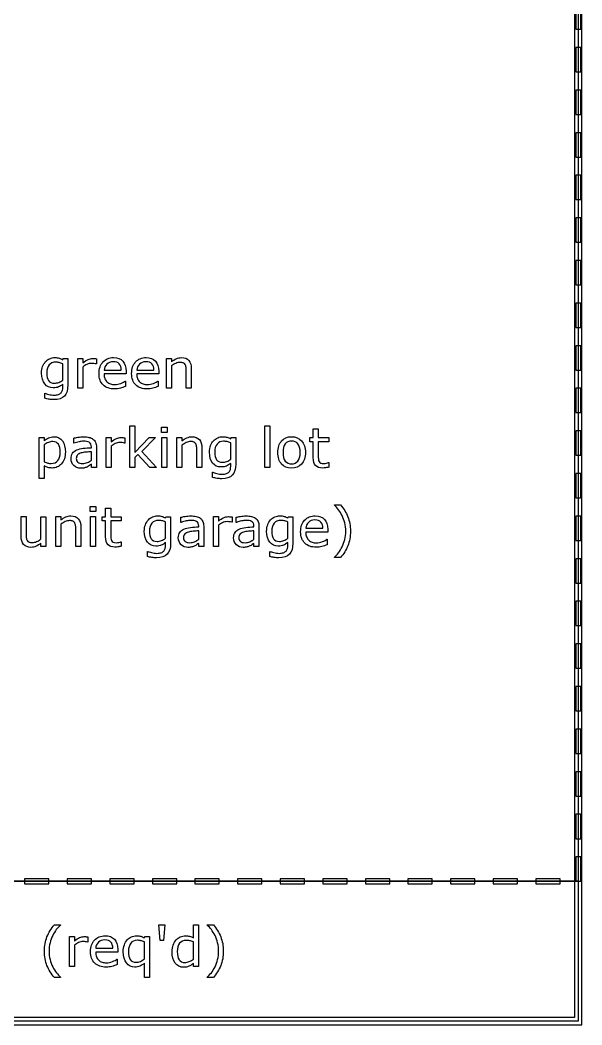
# Model space of a CAD drawing. Extents: x -13 to 750, y 12 to 2314.
# Drawn here: x 176.2 to 268.6, y 128.3 to 293.4 of the extents above; entities that cross this region are included whole.
import ezdxf

# ---------------------------------------------------------------- set-up
doc = ezdxf.new("R2010")
doc.units = 0
doc.layers.get('0').update_dxf_attribs({"linetype": 'CONTINUOUS'})

msp = doc.modelspace()

# ---------------------------------------------------------------- linework, layer by layer
at = {"color": 7}
for points in [[(43.400391, 580.4896), (43.400391, 128.2904), (268.59961, 128.2904), (268.59961, 580.4896)], [(44.599609, 579.2904), (267.40039, 579.2904), (267.40039, 129.4896), (44.599609, 129.4896)], [(44, 295.89), (268, 295.89), (268, 151.89), (44, 151.89)], [(267.59961, 295.89), (267.59961, 291.89), (268.40039, 291.89), (268.40039, 295.89)], [(267.59961, 288.89), (267.59961, 284.89), (268.40039, 284.89), (268.40039, 288.89)], [(267.59961, 281.89), (267.59961, 277.89), (268.40039, 277.89), (268.40039, 281.89)], [(267.59961, 274.89), (267.59961, 270.89), (268.40039, 270.89), (268.40039, 274.89)], [(267.59961, 267.89), (267.59961, 263.89), (268.40039, 263.89), (268.40039, 267.89)], [(267.59961, 260.89), (267.59961, 256.89), (268.40039, 256.89), (268.40039, 260.89)], [(267.59961, 253.89), (267.59961, 249.89), (268.40039, 249.89), (268.40039, 253.89)], [(267.59961, 246.89), (267.59961, 242.89), (268.40039, 242.89), (268.40039, 246.89)], [(267.59961, 239.89), (267.59961, 235.89), (268.40039, 235.89), (268.40039, 239.89)], [(267.59961, 232.89), (267.59961, 228.89), (268.40039, 228.89), (268.40039, 232.89)], [(198.68628, 219.8902), (197.59644, 219.8902), (195.62769, 222.0391), (195.09155, 221.5294), (195.09155, 219.89), (194.26538, 219.89), (194.26538, 226.7279), (195.09155, 226.7279), (195.09155, 222.3421), (197.47778, 224.7987), (198.51929, 224.7987), (196.23853, 222.5311)], [(200.44409, 225.6207), (199.51245, 225.6207), (199.51245, 226.4776), (200.44409, 226.4776)], [(217.32791, 219.8902), (216.50174, 219.8902), (216.50174, 226.7281), (217.32791, 226.7281)], [(200.39139, 219.8902), (199.56522, 219.8902), (199.56522, 224.7989), (200.39139, 224.7989)], [(267.59961, 225.89), (267.59961, 221.89), (268.40039, 221.89), (268.40039, 225.89)], [(182.84399, 222.382), (182.84399, 222.382)], [(222.29373, 222.3423), (222.29373, 222.3423)], [(223.14627, 222.3423), (223.14627, 222.3423)], [(267.59961, 218.89), (267.59961, 214.89), (268.40039, 214.89), (268.40039, 218.89)], [(188.7152, 212.6205), (187.78356, 212.6205), (187.78356, 213.4774), (188.7152, 213.4774)], [(188.6625, 206.89), (187.83633, 206.89), (187.83633, 211.7987), (188.6625, 211.7987)], [(267.59961, 211.89), (267.59961, 207.89), (268.40039, 207.89), (268.40039, 211.89)], [(230.55557, 209.4039), (230.55557, 209.4039)], [(267.59961, 204.89), (267.59961, 200.89), (268.40039, 200.89), (268.40039, 204.89)], [(267.59961, 197.89), (267.59961, 193.89), (268.40039, 193.89), (268.40039, 197.89)], [(267.59961, 190.89), (267.59961, 186.89), (268.40039, 186.89), (268.40039, 190.89)], [(267.59961, 183.89), (267.59961, 179.89), (268.40039, 179.89), (268.40039, 183.89)], [(267.59961, 176.89), (267.59961, 172.89), (268.40039, 172.89), (268.40039, 176.89)], [(267.59961, 169.89), (267.59961, 165.89), (268.40039, 165.89), (268.40039, 169.89)], [(267.59961, 162.89), (267.59961, 158.89), (268.40039, 158.89), (268.40039, 162.89)], [(267.59961, 155.89), (267.59961, 151.89), (268.40039, 151.89), (268.40039, 155.89)], [(177, 152.2904), (177, 151.4896), (181, 151.4896), (181, 152.2904)], [(184, 152.2904), (184, 151.4896), (188, 151.4896), (188, 152.2904)], [(191, 152.2904), (191, 151.4896), (195, 151.4896), (195, 152.2904)], [(198, 152.2904), (198, 151.4896), (202, 151.4896), (202, 152.2904)], [(205, 152.2904), (205, 151.4896), (209, 151.4896), (209, 152.2904)], [(212, 152.2904), (212, 151.4896), (216, 151.4896), (216, 152.2904)], [(219, 152.2904), (219, 151.4896), (223, 151.4896), (223, 152.2904)], [(226, 152.2904), (226, 151.4896), (230, 151.4896), (230, 152.2904)], [(233, 152.2904), (233, 151.4896), (237, 151.4896), (237, 152.2904)], [(240, 152.2904), (240, 151.4896), (244, 151.4896), (244, 152.2904)], [(247, 152.2904), (247, 151.4896), (251, 151.4896), (251, 152.2904)], [(254, 152.2904), (254, 151.4896), (258, 151.4896), (258, 152.2904)], [(261, 152.2904), (261, 151.4896), (265, 151.4896), (265, 152.2904)], [(44, 151.89), (268, 151.89), (268, 128.89), (44, 128.89)], [(200.0376, 144.7279), (199.84863, 142.1835), (199.25098, 142.1835), (199.06201, 144.7279)], [(209.65723, 140.4038), (209.65723, 140.4038)]]:
    msp.add_lwpolyline(points, close=True, dxfattribs=at)
for points in [[(183.27682, 237.5877), (183.32952, 237.7986), (184.10296, 237.7986), (184.10306, 233.4482)], [(186.55525, 236.3755), (186.55525, 232.89), (185.729, 232.89), (185.729, 237.7987), (186.55518, 237.7987), (186.55518, 237.0736)], [(188.79199, 237.7467), (188.79202, 236.8979)], [(201.11873, 236.5548), (201.11873, 232.89), (200.29256, 232.89), (200.29256, 237.7987), (201.11873, 237.7987), (201.11873, 237.2538)], [(183.27689, 234.2392), (183.27689, 236.9155)], [(188.79202, 236.8979), (188.74812, 236.8979)], [(190.06204, 235.8916), (192.87454, 235.8916)], [(193.67874, 235.2588), (190.06204, 235.2588)], [(193.6787, 235.707), (193.67874, 235.2588)], [(195.42337, 235.8916), (198.23587, 235.8916)], [(199.04007, 235.2588), (195.42337, 235.2588)], [(199.04012, 235.707), (199.04007, 235.2588)], [(204.397, 232.8901), (203.57083, 232.8901), (203.57083, 235.685)], [(204.39705, 236.076), (204.397, 232.8901)], [(183.27682, 233.1097), (183.27682, 233.558)], [(183.27689, 234.2393), (183.27689, 234.2392)], [(193.53812, 234.0898), (193.58202, 234.0898), (193.58202, 233.1889)], [(198.89944, 234.0898), (198.94344, 234.0898), (198.94344, 233.1889)], [(180.29739, 231.2421), (180.29739, 232.0858), (180.34129, 232.0858)], [(224.44266, 221.4938), (224.44266, 224.1042), (223.88455, 224.1042), (223.88455, 224.7985), (224.44266, 224.7985), (224.44266, 226.2091), (225.26883, 226.2091), (225.26883, 224.7985), (226.97391, 224.7985), (226.97391, 224.1042), (225.26883, 224.1042), (225.26883, 221.8673)], [(180.20288, 220.1368), (180.20288, 218.0802), (179.37671, 218.0802), (179.37671, 224.7994), (180.20288, 224.7994), (180.20288, 224.2852)], [(185.10718, 223.8541), (185.06328, 223.8541), (185.06328, 224.6934)], [(191.21562, 223.3756), (191.21562, 219.89), (190.38944, 219.89), (190.38944, 224.7987), (191.21562, 224.7987), (191.21562, 224.0736)], [(193.45243, 224.7467), (193.45239, 223.898)], [(202.85237, 223.5549), (202.85237, 219.89), (202.0262, 219.89), (202.0262, 224.7987), (202.85237, 224.7987), (202.85237, 224.2538)], [(210.87668, 224.5878), (210.92938, 224.7987), (211.70282, 224.7987), (211.70291, 220.4483)], [(180.20288, 223.5904), (180.20288, 220.8087)], [(187.97681, 223.1337), (187.97681, 223.2611)], [(188.79863, 223.221), (188.79858, 219.8902)], [(193.45239, 223.898), (193.40849, 223.898)], [(206.1307, 223.076), (206.13065, 219.8902)], [(210.87674, 221.2393), (210.87674, 223.9156)], [(183.69653, 222.4044), (183.69653, 222.4039)], [(187.97681, 221.0987), (187.97681, 222.4654)], [(206.13065, 219.8902), (205.30447, 219.8902), (205.30447, 222.6851)], [(210.87674, 221.2394), (210.87674, 221.2393)], [(187.97681, 221.0986), (187.97681, 221.0987)], [(188.79858, 219.8902), (187.97681, 219.8902), (187.97681, 220.4131)], [(210.87668, 220.1098), (210.87668, 220.5581)], [(226.92998, 220.6764), (226.97388, 220.6764), (226.97391, 219.9341)], [(207.89725, 218.2422), (207.89725, 219.0859), (207.94115, 219.0859)], [(190.31485, 208.4937), (190.31485, 211.1041), (189.75674, 211.1041), (189.75674, 211.7984), (190.31485, 211.7984), (190.31485, 213.209), (191.14102, 213.209), (191.14102, 211.7984), (192.8461, 211.7984), (192.8461, 211.1041), (191.14102, 211.1041), (191.14102, 208.8672)], [(227.91006, 213.6841), (227.91006, 213.7281), (228.91641, 213.7281)], [(176.40172, 208.6127), (176.40172, 211.7987), (177.22789, 211.7987), (177.22789, 209.0038)], [(179.68008, 208.1336), (179.68008, 211.7986), (180.50625, 211.7986), (180.50621, 206.89)], [(182.95831, 210.5547), (182.95831, 206.89), (182.13214, 206.89), (182.13214, 211.7987), (182.95831, 211.7987), (182.95831, 211.2538)], [(200.16293, 211.5877), (200.21563, 211.7986), (200.98906, 211.7986), (200.98916, 207.4482)], [(202.73819, 210.854), (202.69419, 210.854), (202.69419, 211.6933)], [(208.84663, 210.3755), (208.84663, 206.89), (208.02045, 206.89), (208.02045, 211.7987), (208.84663, 211.7987), (208.84663, 211.0736)], [(211.08344, 211.7467), (211.0834, 210.8979)], [(211.82608, 210.854), (211.78218, 210.854), (211.78218, 211.6933)], [(220.26352, 211.5877), (220.31622, 211.7986), (221.08966, 211.7986), (221.08975, 207.4482)], [(186.23668, 206.89), (185.41051, 206.89), (185.41051, 209.6849)], [(186.23663, 210.076), (186.23668, 206.89)], [(200.16299, 208.2392), (200.16299, 210.9155)], [(205.60782, 210.1336), (205.60782, 210.261)], [(206.42954, 210.2209), (206.42959, 206.8901)], [(211.0834, 210.8979), (211.0395, 210.8979)], [(214.69571, 210.1336), (214.69571, 210.261)], [(215.51753, 210.2209), (215.51748, 206.8901)], [(220.26358, 208.2392), (220.26358, 210.9155)], [(223.20791, 209.8916), (226.02041, 209.8916)], [(226.82457, 209.707), (226.82461, 209.2588)], [(200.16299, 208.2393), (200.16299, 208.2392)], [(205.60782, 208.0986), (205.60782, 209.4653)], [(205.60782, 208.0985), (205.60782, 208.0986)], [(214.69571, 208.0986), (214.69571, 209.4653)], [(214.69571, 208.0985), (214.69571, 208.0986)], [(220.26358, 208.2393), (220.26358, 208.2392)], [(226.82461, 209.2588), (223.20791, 209.2588)], [(226.68399, 208.0898), (226.72789, 208.0898), (226.72789, 207.1889)], [(180.50621, 206.89), (179.68004, 206.89), (179.68004, 207.4349)], [(192.80217, 207.6763), (192.84607, 207.6763), (192.8461, 206.934)], [(200.16293, 207.1097), (200.16293, 207.558)], [(206.42959, 206.8901), (205.60782, 206.8901), (205.60782, 207.413)], [(215.51748, 206.8901), (214.69571, 206.8901), (214.69571, 207.413)], [(220.26352, 207.1097), (220.26352, 207.558)], [(197.1835, 205.2421), (197.1835, 206.0858), (197.2274, 206.0858)], [(217.28409, 205.2421), (217.28409, 206.0858), (217.32799, 206.0858)], [(228.91641, 205.0796), (227.91006, 205.0796), (227.91006, 205.1236)], [(181.87939, 144.7279), (182.88574, 144.7279), (182.88574, 144.6839)], [(204.72656, 142.6014), (204.72656, 144.7284), (205.55273, 144.7284), (205.55273, 137.89)], [(207.01172, 144.684), (207.01172, 144.728), (208.01807, 144.728)], [(185.17094, 141.3754), (185.17094, 137.89), (184.34477, 137.89), (184.34477, 142.7987), (185.17094, 142.7987), (185.17094, 142.0736)], [(187.40775, 142.7467), (187.40771, 141.8978)], [(196.70215, 142.5877), (196.75485, 142.7986), (197.52829, 142.7986), (197.52832, 136.0795)], [(187.40771, 141.8978), (187.36381, 141.8978)], [(188.67773, 140.8915), (191.49023, 140.8915)], [(192.29439, 140.7069), (192.29443, 140.2587)], [(196.70215, 139.138), (196.70215, 141.9154)], [(204.72656, 139.0985), (204.72656, 141.9154)], [(192.29443, 140.2587), (188.67773, 140.2587)], [(192.15381, 139.0897), (192.19771, 139.0897), (192.19771, 138.1888)], [(196.70215, 139.1385), (196.70215, 139.138)], [(204.72656, 139.0983), (204.72656, 139.0985)], [(197.52832, 136.0795), (196.70215, 136.0795), (196.70215, 138.4437)], [(205.55273, 137.89), (204.72656, 137.89), (204.72656, 138.4042)], [(182.88574, 136.0795), (181.87939, 136.0795)], [(182.88574, 136.1234), (182.88574, 136.0795)], [(208.01807, 136.0795), (207.01172, 136.0795), (207.01172, 136.1235)]]:
    msp.add_lwpolyline(points, dxfattribs=at)
for points in [[(180.44674, 237.2757), (180.637167, 237.483767), (180.86861, 237.6449), (181.14107, 237.7591)], [(181.14107, 237.7591), (181.41353, 237.8763), (181.684527, 237.9349), (181.95406, 237.9349)], [(181.95406, 237.9349), (182.23824, 237.9349), (182.475547, 237.905567), (182.66598, 237.8469)], [(182.66598, 237.8469), (182.859333, 237.791567), (183.062947, 237.705167), (183.27682, 237.5877)], [(187.4209, 237.6317), (187.672853, 237.743033), (187.9292, 237.7987), (188.18994, 237.7987)], [(188.18994, 237.7987), (188.333493, 237.7987), (188.437497, 237.794367), (188.50195, 237.7857)], [(188.50195, 237.7857), (188.566417, 237.779033), (188.663097, 237.766033), (188.79199, 237.7467)], [(189.87743, 237.2275), (190.316883, 237.699167), (190.894033, 237.935), (191.60888, 237.935)], [(191.60888, 237.935), (192.270987, 237.935), (192.78075, 237.741633), (193.13817, 237.3549)], [(195.23885, 237.2275), (195.678303, 237.699167), (196.25545, 237.935), (196.97029, 237.935)], [(196.97029, 237.935), (197.632403, 237.935), (198.14217, 237.741633), (198.49959, 237.3549)], [(201.11873, 237.2538), (201.376543, 237.467667), (201.643147, 237.634633), (201.91854, 237.7547)], [(201.91854, 237.7547), (202.193927, 237.874833), (202.47664, 237.9349), (202.76668, 237.9349)], [(202.76668, 237.9349), (203.296953, 237.9349), (203.70125, 237.775233), (203.97957, 237.4559)], [(179.78316, 235.3905), (179.78316, 235.812367), (179.841753, 236.175633), (179.95894, 236.4803)], [(179.95894, 236.4803), (180.07906, 236.787967), (180.24166, 237.0531), (180.44674, 237.2757)], [(181.02689, 236.7354), (180.766143, 236.430733), (180.63577, 235.988367), (180.63577, 235.4083)], [(182.09915, 237.1924), (181.64505, 237.1924), (181.28763, 237.040067), (181.02689, 236.7354)], [(182.66165, 237.1264), (182.47415, 237.1704), (182.28665, 237.1924), (182.09915, 237.1924)], [(183.27689, 236.9155), (183.057163, 237.0151), (182.852083, 237.0854), (182.66165, 237.1264)], [(186.55518, 237.0736), (186.8833, 237.337267), (187.171873, 237.5233), (187.4209, 237.6317)], [(187.24079, 236.8105), (187.00349, 236.699167), (186.774977, 236.554167), (186.55525, 236.3755)], [(187.97907, 236.9819), (187.72419, 236.9819), (187.478097, 236.924767), (187.24079, 236.8105)], [(188.38777, 236.9599), (188.27351, 236.974567), (188.137277, 236.9819), (187.97907, 236.9819)], [(188.74812, 236.8979), (188.625073, 236.927233), (188.504957, 236.9479), (188.38777, 236.9599)], [(189.22265, 235.3159), (189.22265, 236.118633), (189.44091, 236.755833), (189.87743, 237.2275)], [(190.50589, 236.8628), (190.24515, 236.602), (190.0972, 236.278267), (190.06204, 235.8916)], [(191.56497, 237.2539), (191.12259, 237.2539), (190.769563, 237.123533), (190.50589, 236.8628)], [(192.54495, 236.8979), (192.331083, 237.135233), (192.004423, 237.2539), (191.56497, 237.2539)], [(192.87454, 235.8916), (192.871873, 236.3252), (192.76201, 236.660633), (192.54495, 236.8979)], [(193.13817, 237.3549), (193.498523, 236.968233), (193.6787, 236.418933), (193.6787, 235.707)], [(194.58406, 235.3159), (194.58406, 236.118633), (194.802323, 236.755833), (195.23885, 237.2275)], [(195.86722, 236.8628), (195.606473, 236.602), (195.458523, 236.278267), (195.42337, 235.8916)], [(196.9263, 237.2539), (196.48392, 237.2539), (196.130893, 237.123533), (195.86722, 236.8628)], [(197.90628, 236.8979), (197.692413, 237.135233), (197.365753, 237.2539), (196.9263, 237.2539)], [(198.23587, 235.8916), (198.233203, 236.3252), (198.12334, 236.660633), (197.90628, 236.8979)], [(198.49959, 237.3549), (198.859943, 236.968233), (199.04012, 236.418933), (199.04012, 235.707)], [(201.82625, 236.9811), (201.580157, 236.869767), (201.344317, 236.727667), (201.11873, 236.5548)], [(202.53377, 237.1481), (202.308183, 237.1481), (202.072343, 237.092433), (201.82625, 236.9811)], [(203.0699, 237.0561), (202.932207, 237.117433), (202.753497, 237.1481), (202.53377, 237.1481)], [(203.38631, 236.7837), (203.31307, 236.9067), (203.2076, 236.9975), (203.0699, 237.0561)], [(203.53133, 236.3178), (203.504997, 236.517067), (203.456657, 236.672367), (203.38631, 236.7837)], [(203.57083, 235.685), (203.57083, 235.9106), (203.557663, 236.121533), (203.53133, 236.3178)], [(203.97957, 237.4559), (204.25789, 237.136567), (204.39705, 236.6766), (204.39705, 236.076)], [(180.29732, 233.5975), (179.954547, 234.0223), (179.78316, 234.619967), (179.78316, 235.3905)], [(180.63577, 235.4083), (180.63577, 234.8575), (180.73245, 234.44), (180.92581, 234.1558)], [(189.90819, 233.435), (189.451163, 233.8774), (189.22265, 234.504367), (189.22265, 235.3159)], [(190.06204, 235.2588), (190.06204, 234.957), (190.10745, 234.6933), (190.19827, 234.4677)], [(190.19827, 234.4677), (190.28909, 234.2451), (190.413603, 234.062), (190.57181, 233.9184)], [(195.26961, 233.435), (194.812577, 233.8774), (194.58406, 234.504367), (194.58406, 235.3159)], [(195.42337, 235.2588), (195.42337, 234.957), (195.46878, 234.6933), (195.5596, 234.4677)], [(195.5596, 234.4677), (195.65042, 234.2451), (195.774933, 234.062), (195.93314, 233.9184)], [(181.69478, 232.9647), (181.108847, 232.9647), (180.643027, 233.175633), (180.29732, 233.5975)], [(180.92581, 234.1558), (181.11917, 233.871667), (181.43997, 233.7296), (181.88821, 233.7296)], [(182.56051, 233.1097), (182.334923, 233.013033), (182.046347, 232.9647), (181.69478, 232.9647)], [(181.88821, 233.7296), (182.12845, 233.7296), (182.368687, 233.775), (182.60892, 233.8658)], [(183.27682, 233.558), (183.027793, 233.358733), (182.789023, 233.2093), (182.56051, 233.1097)], [(182.60892, 233.8658), (182.85208, 233.959533), (183.074737, 234.084033), (183.27689, 234.2393)], [(183.21092, 232.5692), (183.254853, 232.730333), (183.27682, 232.9105), (183.27682, 233.1097)], [(184.10306, 233.4482), (184.10306, 232.6162), (183.914093, 232.005367), (183.53616, 231.6157)], [(191.81542, 232.7758), (191.000967, 232.7758), (190.365223, 232.995533), (189.90819, 233.435)], [(190.57181, 233.9184), (190.72415, 233.7778), (190.904323, 233.672333), (191.11233, 233.602)], [(191.11233, 233.602), (191.32327, 233.531667), (191.554717, 233.4965), (191.80667, 233.4965)], [(191.80667, 233.4965), (192.140657, 233.4965), (192.476107, 233.562433), (192.81302, 233.6943)], [(192.72948, 232.8945), (192.43944, 232.815367), (192.134753, 232.7758), (191.81542, 232.7758)], [(193.58202, 233.1889), (193.3037, 233.0717), (193.01952, 232.973567), (192.72948, 232.8945)], [(192.81302, 233.6943), (193.15286, 233.829033), (193.39456, 233.960867), (193.53812, 234.0898)], [(197.17684, 232.7758), (196.362387, 232.7758), (195.726643, 232.995533), (195.26961, 233.435)], [(195.93314, 233.9184), (196.08548, 233.7778), (196.265653, 233.672333), (196.47366, 233.602)], [(196.47366, 233.602), (196.6846, 233.531667), (196.916047, 233.4965), (197.168, 233.4965)], [(197.168, 233.4965), (197.501987, 233.4965), (197.837437, 233.562433), (198.17435, 233.6943)], [(198.0909, 232.8945), (197.80086, 232.815367), (197.496173, 232.7758), (197.17684, 232.7758)], [(198.94344, 233.1889), (198.66512, 233.0717), (198.38094, 232.973567), (198.0909, 232.8945)], [(198.17435, 233.6943), (198.51419, 233.829033), (198.755887, 233.960867), (198.89944, 234.0898)], [(181.02689, 231.0882), (180.78079, 231.123533), (180.537623, 231.174833), (180.29739, 231.2421)], [(180.34129, 232.0858), (180.476057, 232.033133), (180.689923, 231.968667), (180.98289, 231.8924)], [(180.98289, 231.8924), (181.275857, 231.813333), (181.568827, 231.7738), (181.8618, 231.7738)], [(183.53616, 231.6157), (183.158233, 231.226033), (182.57669, 231.0312), (181.79153, 231.0312)], [(181.8618, 231.7738), (182.143047, 231.7738), (182.375957, 231.8075), (182.56053, 231.8749)], [(182.56053, 231.8749), (182.745097, 231.942233), (182.88865, 232.035967), (182.99119, 232.1561)], [(182.99119, 232.1561), (183.09373, 232.270367), (183.166973, 232.408067), (183.21092, 232.5692)], [(181.79153, 231.0312), (181.53079, 231.0312), (181.27591, 231.0502), (181.02689, 231.0882)], [(180.20288, 224.2852), (180.422607, 224.4698), (180.6687, 224.623633), (180.94116, 224.7467)], [(180.94116, 224.7467), (181.216553, 224.872633), (181.509523, 224.9356), (181.82007, 224.9356)], [(181.82007, 224.9356), (182.411863, 224.9356), (182.871823, 224.7115), (183.19995, 224.2633)], [(185.06328, 224.6934), (185.224413, 224.7374), (185.457323, 224.785733), (185.76201, 224.8384)], [(185.76201, 224.8384), (186.066697, 224.891067), (186.36699, 224.9174), (186.66289, 224.9174)], [(186.66289, 224.9174), (187.008597, 224.9174), (187.30889, 224.888067), (187.56377, 224.8294)], [(187.56377, 224.8294), (187.821583, 224.774067), (188.04424, 224.677367), (188.23174, 224.5393)], [(188.23174, 224.5393), (188.416307, 224.404567), (188.55693, 224.230267), (188.65361, 224.0164)], [(191.21562, 224.0736), (191.54374, 224.337267), (191.832313, 224.5233), (192.08134, 224.6317)], [(192.08134, 224.6317), (192.333293, 224.743033), (192.58964, 224.7987), (192.85038, 224.7987)], [(192.85038, 224.7987), (192.993933, 224.7987), (193.097937, 224.794367), (193.16239, 224.7857)], [(193.16239, 224.7857), (193.226857, 224.779033), (193.323537, 224.766033), (193.45243, 224.7467)], [(202.85237, 224.2538), (203.110183, 224.467667), (203.376787, 224.634633), (203.65218, 224.7547)], [(203.65218, 224.7547), (203.927573, 224.874833), (204.210287, 224.9349), (204.50032, 224.9349)], [(204.50032, 224.9349), (205.030593, 224.9349), (205.43489, 224.775233), (205.71321, 224.4559)], [(208.0466, 224.2758), (208.237033, 224.483867), (208.46848, 224.645), (208.74094, 224.7592)], [(208.74094, 224.7592), (209.0134, 224.8764), (209.284397, 224.935), (209.55393, 224.935)], [(209.55393, 224.935), (209.838103, 224.935), (210.075407, 224.905667), (210.26584, 224.847)], [(210.26584, 224.847), (210.4592, 224.791667), (210.662813, 224.705267), (210.87668, 224.5878)], [(219.22635, 224.2364), (219.636503, 224.7022), (220.18875, 224.9351), (220.88309, 224.9351)], [(220.88309, 224.9351), (221.571563, 224.9351), (222.12088, 224.7022), (222.53104, 224.2364)], [(180.89282, 223.9947), (180.652587, 223.892167), (180.422607, 223.7574), (180.20288, 223.5904)], [(181.60913, 224.1485), (181.371823, 224.1485), (181.133053, 224.097233), (180.89282, 223.9947)], [(182.54077, 223.709), (182.338623, 224.002), (182.028077, 224.1485), (181.60913, 224.1485)], [(182.84399, 222.3819), (182.84399, 222.9737), (182.742917, 223.416067), (182.54077, 223.709)], [(183.19995, 224.2633), (183.531003, 223.817967), (183.69653, 223.198333), (183.69653, 222.4044)], [(185.93335, 224.1002), (185.66675, 224.0442), (185.39136, 223.962167), (185.10718, 223.8541)], [(185.55103, 222.7601), (185.849857, 222.891967), (186.208743, 222.981333), (186.62769, 223.0282)], [(186.65845, 224.1882), (186.44165, 224.1882), (186.19995, 224.158867), (185.93335, 224.1002)], [(186.62769, 223.0282), (187.04663, 223.074867), (187.496337, 223.110033), (187.97681, 223.1337)], [(187.17261, 224.1532), (187.008543, 224.176533), (186.837157, 224.1882), (186.65845, 224.1882)], [(187.59448, 224.017), (187.477293, 224.084333), (187.33667, 224.129733), (187.17261, 224.1532)], [(187.87573, 223.7269), (187.811263, 223.849967), (187.717513, 223.946667), (187.59448, 224.017)], [(187.97681, 223.2611), (187.97681, 223.448633), (187.943117, 223.6039), (187.87573, 223.7269)], [(188.65361, 224.0164), (188.75029, 223.802533), (188.79863, 223.5374), (188.79863, 223.221)], [(191.90116, 223.8106), (191.66386, 223.699267), (191.435347, 223.554267), (191.21562, 223.3756)], [(192.63944, 223.982), (192.38456, 223.982), (192.138467, 223.924867), (191.90116, 223.8106)], [(193.04814, 223.96), (192.93388, 223.974667), (192.797647, 223.982), (192.63944, 223.982)], [(193.40849, 223.898), (193.285443, 223.927333), (193.165327, 223.948), (193.04814, 223.96)], [(203.55989, 223.9812), (203.313797, 223.869867), (203.077957, 223.727767), (202.85237, 223.5549)], [(204.26741, 224.1482), (204.04183, 224.1482), (203.80599, 224.092533), (203.55989, 223.9812)], [(204.80355, 224.0562), (204.66585, 224.117533), (204.487137, 224.1482), (204.26741, 224.1482)], [(205.11995, 223.7838), (205.04671, 223.9068), (204.941243, 223.9976), (204.80355, 224.0562)], [(205.26497, 223.3179), (205.23857, 223.517167), (205.19023, 223.672467), (205.11995, 223.7838)], [(205.30447, 222.6851), (205.30447, 222.9107), (205.291303, 223.121633), (205.26497, 223.3179)], [(205.71321, 224.4559), (205.991537, 224.136567), (206.1307, 223.6766), (206.1307, 223.076)], [(207.38303, 222.3906), (207.38303, 222.812467), (207.441623, 223.175733), (207.55881, 223.4804)], [(207.55881, 223.4804), (207.678923, 223.788067), (207.84152, 224.0532), (208.0466, 224.2758)], [(208.62674, 223.7355), (208.366, 223.430833), (208.23563, 222.988467), (208.23563, 222.4084)], [(209.699, 224.1925), (209.2449, 224.1925), (208.88748, 224.040167), (208.62674, 223.7355)], [(210.2615, 224.1265), (210.074, 224.1705), (209.8865, 224.1925), (209.699, 224.1925)], [(210.87674, 223.9156), (210.657013, 224.0152), (210.451933, 224.0855), (210.2615, 224.1265)], [(218.61551, 222.3423), (218.61551, 223.142167), (218.819123, 223.773533), (219.22635, 224.2364)], [(219.83719, 223.7574), (219.591097, 223.4498), (219.46805, 222.9781), (219.46805, 222.3423)], [(220.88309, 224.2232), (220.434843, 224.2232), (220.08621, 224.067933), (219.83719, 223.7574)], [(221.9202, 223.7574), (221.671173, 224.067933), (221.32547, 224.2232), (220.88309, 224.2232)], [(222.29373, 222.3423), (222.29373, 222.9781), (222.16922, 223.4498), (221.9202, 223.7574)], [(222.53104, 224.2364), (222.941193, 223.773533), (223.14627, 223.142167), (223.14627, 222.3423)], [(182.45728, 221.0021), (182.715087, 221.312633), (182.84399, 221.7726), (182.84399, 222.382)], [(183.52515, 221.3096), (183.41089, 220.981467), (183.249757, 220.703167), (183.04175, 220.4747)], [(183.69653, 222.4039), (183.69653, 222.005433), (183.639403, 221.640667), (183.52515, 221.3096)], [(184.62817, 221.3143), (184.62817, 221.686367), (184.707273, 221.986667), (184.86548, 222.2152)], [(185.0896, 220.1937), (184.78198, 220.4867), (184.62817, 220.860233), (184.62817, 221.3143)], [(184.86548, 222.2152), (185.026613, 222.446667), (185.25513, 222.6283), (185.55103, 222.7601)], [(185.70044, 221.9555), (185.553953, 221.8149), (185.48071, 221.6201), (185.48071, 221.3711)], [(185.48071, 221.3711), (185.48071, 221.089833), (185.565673, 220.8774), (185.7356, 220.7338)], [(186.27612, 222.2719), (186.03882, 222.204567), (185.846927, 222.0991), (185.70044, 221.9555)], [(187.08472, 222.3994), (186.744873, 222.370067), (186.47534, 222.327567), (186.27612, 222.2719)], [(187.97681, 222.4654), (187.724857, 222.450733), (187.427493, 222.428733), (187.08472, 222.3994)], [(207.89719, 220.5976), (207.554417, 221.0224), (207.38303, 221.620067), (207.38303, 222.3906)], [(208.23563, 222.4084), (208.23563, 221.8576), (208.332307, 221.4401), (208.52566, 221.1559)], [(210.20877, 220.8659), (210.451937, 220.959633), (210.674593, 221.084133), (210.87674, 221.2394)], [(219.22635, 220.4483), (218.819123, 220.911167), (218.61551, 221.5425), (218.61551, 222.3423)], [(219.46805, 222.3423), (219.46805, 221.7271), (219.59256, 221.259833), (219.84158, 220.9405)], [(221.9158, 220.9361), (222.167753, 221.2525), (222.29373, 221.721233), (222.29373, 222.3423)], [(223.14627, 222.3423), (223.14627, 221.5425), (222.941193, 220.911167), (222.53104, 220.4483)], [(224.83377, 220.1974), (224.57303, 220.466933), (224.44266, 220.899067), (224.44266, 221.4938)], [(225.26883, 221.8673), (225.26883, 221.6095), (225.274697, 221.407367), (225.28643, 221.2609)], [(225.28643, 221.2609), (225.298163, 221.117367), (225.339177, 220.9826), (225.40947, 220.8566)], [(180.20288, 220.8087), (180.437253, 220.703233), (180.637937, 220.631433), (180.80493, 220.5933)], [(180.8313, 219.8775), (180.62622, 219.932833), (180.416747, 220.019267), (180.20288, 220.1368)], [(180.80493, 220.5933), (180.97485, 220.5553), (181.166747, 220.5363), (181.38062, 220.5363)], [(181.52563, 219.7935), (181.27075, 219.7935), (181.039307, 219.8215), (180.8313, 219.8775)], [(181.38062, 220.5363), (181.84058, 220.5363), (182.199467, 220.691567), (182.45728, 221.0021)], [(182.3562, 219.9693), (182.09546, 219.8521), (181.818603, 219.7935), (181.52563, 219.7935)], [(183.04175, 220.4747), (182.84839, 220.2579), (182.619873, 220.089433), (182.3562, 219.9693)], [(186.2146, 219.7543), (185.77222, 219.7543), (185.39722, 219.900767), (185.0896, 220.1937)], [(185.7356, 220.7338), (185.90552, 220.5932), (186.164797, 220.5229), (186.51343, 220.5229)], [(186.84302, 219.8243), (186.664307, 219.777633), (186.454833, 219.7543), (186.2146, 219.7543)], [(186.51343, 220.5229), (186.80347, 220.5229), (187.068607, 220.578567), (187.30884, 220.6899)], [(187.31763, 219.9913), (187.17993, 219.9239), (187.021727, 219.868233), (186.84302, 219.8243)], [(187.30884, 220.6899), (187.549073, 220.804167), (187.77173, 220.9404), (187.97681, 221.0986)], [(187.67798, 220.2022), (187.554933, 220.114333), (187.434817, 220.044033), (187.31763, 219.9913)], [(187.97681, 220.4131), (187.903563, 220.3631), (187.803953, 220.2928), (187.67798, 220.2022)], [(209.29465, 219.9648), (208.70871, 219.9648), (208.24289, 220.175733), (207.89719, 220.5976)], [(208.52566, 221.1559), (208.71902, 220.871767), (209.039823, 220.7297), (209.48807, 220.7297)], [(210.16037, 220.1098), (209.934783, 220.013133), (209.64621, 219.9648), (209.29465, 219.9648)], [(209.48807, 220.7297), (209.728303, 220.7297), (209.968537, 220.7751), (210.20877, 220.8659)], [(210.87668, 220.5581), (210.627653, 220.358833), (210.388883, 220.2094), (210.16037, 220.1098)], [(210.81078, 219.5693), (210.854713, 219.730433), (210.87668, 219.9106), (210.87668, 220.1098)], [(211.70291, 220.4483), (211.70291, 219.6163), (211.513947, 219.005467), (211.13602, 218.6158)], [(220.88309, 219.754), (220.18875, 219.754), (219.636503, 219.985433), (219.22635, 220.4483)], [(219.84158, 220.9405), (220.090607, 220.6241), (220.437777, 220.4659), (220.88309, 220.4659)], [(220.88309, 220.4659), (221.322543, 220.4659), (221.66678, 220.622633), (221.9158, 220.9361)], [(222.53104, 220.4483), (222.12088, 219.985433), (221.571563, 219.754), (220.88309, 219.754)], [(225.97635, 219.7931), (225.47537, 219.7931), (225.09451, 219.927867), (224.83377, 220.1974)], [(225.40947, 220.8566), (225.473937, 220.7394), (225.56183, 220.652967), (225.67315, 220.5973)], [(225.67315, 220.5973), (225.787403, 220.544633), (225.960253, 220.5183), (226.1917, 220.5183)], [(226.46414, 219.8331), (226.2825, 219.806433), (226.119903, 219.7931), (225.97635, 219.7931)], [(226.1917, 220.5183), (226.326467, 220.5183), (226.467093, 220.5373), (226.61358, 220.5753)], [(226.97391, 219.9341), (226.818637, 219.892767), (226.648713, 219.8591), (226.46414, 219.8331)], [(226.61358, 220.5753), (226.76006, 220.616633), (226.865527, 220.650333), (226.92998, 220.6764)], [(208.62674, 218.0883), (208.380647, 218.123633), (208.137483, 218.174933), (207.89725, 218.2422)], [(207.94115, 219.0859), (208.075917, 219.033233), (208.289783, 218.968767), (208.58275, 218.8925)], [(208.58275, 218.8925), (208.875723, 218.813433), (209.168693, 218.7739), (209.46166, 218.7739)], [(209.39139, 218.0313), (209.130643, 218.0313), (208.87576, 218.0503), (208.62674, 218.0883)], [(211.13602, 218.6158), (210.758087, 218.226133), (210.176543, 218.0313), (209.39139, 218.0313)], [(209.46166, 218.7739), (209.742907, 218.7739), (209.975817, 218.8076), (210.16039, 218.875)], [(210.16039, 218.875), (210.344963, 218.942333), (210.488517, 219.036067), (210.59105, 219.1562)], [(210.59105, 219.1562), (210.69359, 219.270467), (210.766833, 219.408167), (210.81078, 219.5693)], [(228.58682, 212.9415), (228.372953, 213.2227), (228.147367, 213.470233), (227.91006, 213.6841)], [(228.91641, 213.7281), (229.434963, 213.133367), (229.837797, 212.484433), (230.12491, 211.7813)], [(182.95831, 211.2538), (183.216123, 211.467667), (183.482727, 211.634633), (183.75812, 211.7547)], [(183.75812, 211.7547), (184.033507, 211.874833), (184.31622, 211.9349), (184.60626, 211.9349)], [(184.60626, 211.9349), (185.136533, 211.9349), (185.54083, 211.775233), (185.81915, 211.4559)], [(185.81915, 211.4559), (186.09747, 211.136567), (186.23663, 210.6766), (186.23663, 210.076)], [(197.33285, 211.2757), (197.523283, 211.483767), (197.75473, 211.6449), (198.02719, 211.7591)], [(198.02719, 211.7591), (198.29965, 211.8763), (198.570647, 211.9349), (198.84018, 211.9349)], [(198.84018, 211.9349), (199.12436, 211.9349), (199.361663, 211.905567), (199.55209, 211.8469)], [(199.55209, 211.8469), (199.74545, 211.791567), (199.949063, 211.705167), (200.16293, 211.5877)], [(202.69419, 211.6933), (202.855323, 211.7373), (203.088233, 211.785633), (203.39292, 211.8383)], [(203.39292, 211.8383), (203.697607, 211.890967), (203.9979, 211.9173), (204.2938, 211.9173)], [(204.2938, 211.9173), (204.639507, 211.9173), (204.9398, 211.887967), (205.19468, 211.8293)], [(205.19468, 211.8293), (205.452493, 211.773967), (205.67515, 211.677267), (205.86265, 211.5392)], [(205.86265, 211.5392), (206.047217, 211.404467), (206.18784, 211.230167), (206.28452, 211.0163)], [(208.84663, 211.0736), (209.17475, 211.337267), (209.463323, 211.5233), (209.71235, 211.6317)], [(209.71235, 211.6317), (209.964303, 211.743033), (210.22065, 211.7987), (210.48139, 211.7987)], [(210.48139, 211.7987), (210.624943, 211.7987), (210.728947, 211.794367), (210.7934, 211.7857)], [(210.7934, 211.7857), (210.857867, 211.779033), (210.954547, 211.766033), (211.08344, 211.7467)], [(211.78218, 211.6933), (211.943313, 211.7373), (212.176223, 211.785633), (212.48091, 211.8383)], [(212.48091, 211.8383), (212.785597, 211.890967), (213.08589, 211.9173), (213.38179, 211.9173)], [(213.38179, 211.9173), (213.727497, 211.9173), (214.02779, 211.887967), (214.28267, 211.8293)], [(214.28267, 211.8293), (214.540483, 211.773967), (214.76314, 211.677267), (214.95064, 211.5392)], [(214.95064, 211.5392), (215.135207, 211.404467), (215.27583, 211.230167), (215.37251, 211.0163)], [(217.43344, 211.2757), (217.623867, 211.483767), (217.855313, 211.6449), (218.12778, 211.7591)], [(218.12778, 211.7591), (218.40024, 211.8763), (218.671233, 211.9349), (218.94076, 211.9349)], [(218.94076, 211.9349), (219.22494, 211.9349), (219.462247, 211.905567), (219.65268, 211.8469)], [(219.65268, 211.8469), (219.84604, 211.791567), (220.049653, 211.705167), (220.26352, 211.5877)], [(223.0233, 211.2275), (223.462753, 211.699167), (224.039903, 211.935), (224.75475, 211.935)], [(224.75475, 211.935), (225.416857, 211.935), (225.926623, 211.741633), (226.28405, 211.3549)], [(226.28405, 211.3549), (226.644397, 210.968233), (226.82457, 210.418933), (226.82457, 209.707)], [(229.18887, 211.9659), (229.004303, 212.337967), (228.80362, 212.663167), (228.58682, 212.9415)], [(229.61953, 210.775), (229.511137, 211.2086), (229.367583, 211.605567), (229.18887, 211.9659)], [(230.12491, 211.7813), (230.412017, 211.078167), (230.55557, 210.2857), (230.55557, 209.4039)], [(183.66583, 210.981), (183.419737, 210.869667), (183.183897, 210.727567), (182.95831, 210.5547)], [(184.37335, 211.148), (184.147763, 211.148), (183.911923, 211.092333), (183.66583, 210.981)], [(184.90948, 211.056), (184.771787, 211.117333), (184.593077, 211.148), (184.37335, 211.148)], [(185.22589, 210.7836), (185.15265, 210.9066), (185.04718, 210.9974), (184.90948, 211.056)], [(185.37091, 210.3177), (185.344577, 210.516967), (185.296237, 210.672267), (185.22589, 210.7836)], [(185.41051, 209.6849), (185.41051, 209.9105), (185.39731, 210.121433), (185.37091, 210.3177)], [(196.66928, 209.3905), (196.66928, 209.812367), (196.727873, 210.175633), (196.84506, 210.4803)], [(196.84506, 210.4803), (196.96518, 210.787967), (197.127777, 211.0531), (197.33285, 211.2757)], [(197.91299, 210.7354), (197.65225, 210.430733), (197.52188, 209.988367), (197.52188, 209.4083)], [(198.98526, 211.1924), (198.53116, 211.1924), (198.173737, 211.040067), (197.91299, 210.7354)], [(199.54776, 211.1264), (199.36026, 211.1704), (199.17276, 211.1924), (198.98526, 211.1924)], [(200.16299, 210.9155), (199.943263, 211.0151), (199.738187, 211.0854), (199.54776, 211.1264)], [(202.49649, 209.2151), (202.657623, 209.446567), (202.886137, 209.6282), (203.18203, 209.76)], [(203.56436, 211.1001), (203.29776, 211.0441), (203.02237, 210.962067), (202.73819, 210.854)], [(203.18203, 209.76), (203.480863, 209.891867), (203.83975, 209.981233), (204.25869, 210.0281)], [(204.28946, 211.1881), (204.07266, 211.1881), (203.83096, 211.158767), (203.56436, 211.1001)], [(204.25869, 210.0281), (204.677637, 210.074767), (205.127347, 210.109933), (205.60782, 210.1336)], [(204.80362, 211.1531), (204.639553, 211.176433), (204.468167, 211.1881), (204.28946, 211.1881)], [(205.22549, 211.0169), (205.108303, 211.084233), (204.96768, 211.129633), (204.80362, 211.1531)], [(205.50674, 210.7268), (205.442273, 210.849867), (205.348523, 210.946567), (205.22549, 211.0169)], [(205.60782, 210.261), (205.60782, 210.448533), (205.574127, 210.6038), (205.50674, 210.7268)], [(206.28452, 211.0163), (206.3812, 210.802433), (206.42954, 210.5373), (206.42954, 210.2209)], [(209.53217, 210.8105), (209.29487, 210.699167), (209.066357, 210.554167), (208.84663, 210.3755)], [(210.27045, 210.9819), (210.01557, 210.9819), (209.769477, 210.924767), (209.53217, 210.8105)], [(210.67915, 210.9599), (210.56489, 210.974567), (210.428657, 210.9819), (210.27045, 210.9819)], [(211.0395, 210.8979), (210.916453, 210.927233), (210.796337, 210.9479), (210.67915, 210.9599)], [(211.58438, 209.2151), (211.745513, 209.446567), (211.97403, 209.6282), (212.26993, 209.76)], [(212.65225, 211.1001), (212.38565, 211.0441), (212.11026, 210.962067), (211.82608, 210.854)], [(212.26993, 209.76), (212.568757, 209.891867), (212.927643, 209.981233), (213.34659, 210.0281)], [(213.37735, 211.1881), (213.16055, 211.1881), (212.91885, 211.158767), (212.65225, 211.1001)], [(213.34659, 210.0281), (213.76553, 210.074767), (214.215237, 210.109933), (214.69571, 210.1336)], [(213.89151, 211.1531), (213.727443, 211.176433), (213.556057, 211.1881), (213.37735, 211.1881)], [(214.31338, 211.0169), (214.196193, 211.084233), (214.05557, 211.129633), (213.89151, 211.1531)], [(214.59463, 210.7268), (214.530163, 210.849867), (214.436413, 210.946567), (214.31338, 211.0169)], [(214.69571, 210.261), (214.69571, 210.448533), (214.662017, 210.6038), (214.59463, 210.7268)], [(215.37251, 211.0163), (215.46919, 210.802433), (215.51753, 210.5373), (215.51753, 210.2209)], [(216.76987, 209.3905), (216.76987, 209.812367), (216.828463, 210.175633), (216.94565, 210.4803)], [(216.94565, 210.4803), (217.065763, 210.787967), (217.22836, 211.0531), (217.43344, 211.2757)], [(218.01358, 210.7354), (217.752833, 210.430733), (217.62246, 209.988367), (217.62246, 209.4083)], [(219.08584, 211.1924), (218.63174, 211.1924), (218.27432, 211.040067), (218.01358, 210.7354)], [(219.64834, 211.1264), (219.46084, 211.1704), (219.27334, 211.1924), (219.08584, 211.1924)], [(220.26358, 210.9155), (220.043853, 211.0151), (219.838773, 211.0854), (219.64834, 211.1264)], [(222.36852, 209.3159), (222.36852, 210.118633), (222.58678, 210.755833), (223.0233, 211.2275)], [(223.65176, 210.8628), (223.39102, 210.602), (223.24307, 210.278267), (223.20791, 209.8916)], [(224.71084, 211.2539), (224.26846, 211.2539), (223.915433, 211.123533), (223.65176, 210.8628)], [(225.69082, 210.8979), (225.476953, 211.135233), (225.150293, 211.2539), (224.71084, 211.2539)], [(226.02041, 209.8916), (226.017743, 210.3252), (225.90788, 210.660633), (225.69082, 210.8979)], [(229.78213, 209.4039), (229.78213, 209.884367), (229.72793, 210.3414), (229.61953, 210.775)], [(176.83239, 207.224), (176.545277, 207.5404), (176.40172, 208.0033), (176.40172, 208.6127)], [(177.22789, 209.0038), (177.22789, 208.754733), (177.239623, 208.540867), (177.26309, 208.3622)], [(177.26309, 208.3622), (177.286557, 208.1864), (177.33636, 208.0355), (177.4125, 207.9095)], [(178.96817, 207.7073), (179.22305, 207.818633), (179.460353, 207.960733), (179.68008, 208.1336)], [(190.70596, 207.1973), (190.44522, 207.466833), (190.31485, 207.898967), (190.31485, 208.4937)], [(191.14102, 208.8672), (191.14102, 208.6094), (191.146887, 208.407267), (191.15862, 208.2608)], [(191.15862, 208.2608), (191.170353, 208.117267), (191.211367, 207.9825), (191.28166, 207.8565)], [(197.18344, 207.5975), (196.840667, 208.0223), (196.66928, 208.619967), (196.66928, 209.3905)], [(197.52188, 209.4083), (197.52188, 208.8575), (197.61856, 208.44), (197.81192, 208.1558)], [(197.81192, 208.1558), (198.00528, 207.871667), (198.32608, 207.7296), (198.77432, 207.7296)], [(199.49502, 207.8658), (199.738187, 207.959533), (199.960843, 208.084033), (200.16299, 208.2393)], [(202.25918, 208.3142), (202.25918, 208.686267), (202.338283, 208.986567), (202.49649, 209.2151)], [(202.72061, 207.1936), (202.41299, 207.4866), (202.25918, 207.860133), (202.25918, 208.3142)], [(203.33145, 208.9554), (203.184963, 208.8148), (203.11172, 208.62), (203.11172, 208.371)], [(203.11172, 208.371), (203.11172, 208.089733), (203.196683, 207.8773), (203.36661, 207.7337)], [(203.90713, 209.2718), (203.66983, 209.204467), (203.477937, 209.099), (203.33145, 208.9554)], [(204.71573, 209.3993), (204.375883, 209.369967), (204.10635, 209.327467), (203.90713, 209.2718)], [(205.60782, 209.4653), (205.355867, 209.450633), (205.058503, 209.428633), (204.71573, 209.3993)], [(204.93985, 207.6898), (205.180083, 207.804067), (205.40274, 207.9403), (205.60782, 208.0985)], [(211.34707, 208.3142), (211.34707, 208.686267), (211.426173, 208.986567), (211.58438, 209.2151)], [(211.8085, 207.1936), (211.50088, 207.4866), (211.34707, 207.860133), (211.34707, 208.3142)], [(212.41934, 208.9554), (212.272853, 208.8148), (212.19961, 208.62), (212.19961, 208.371)], [(212.19961, 208.371), (212.19961, 208.089733), (212.284573, 207.8773), (212.4545, 207.7337)], [(212.99502, 209.2718), (212.75772, 209.204467), (212.565827, 209.099), (212.41934, 208.9554)], [(213.80362, 209.3993), (213.463773, 209.369967), (213.19424, 209.327467), (212.99502, 209.2718)], [(214.69571, 209.4653), (214.443757, 209.450633), (214.146393, 209.428633), (213.80362, 209.3993)], [(214.02774, 207.6898), (214.267973, 207.804067), (214.49063, 207.9403), (214.69571, 208.0985)], [(217.28403, 207.5975), (216.941257, 208.0223), (216.76987, 208.619967), (216.76987, 209.3905)], [(217.62246, 209.4083), (217.62246, 208.8575), (217.71914, 208.44), (217.9125, 208.1558)], [(217.9125, 208.1558), (218.10586, 207.871667), (218.426663, 207.7296), (218.87491, 207.7296)], [(219.59561, 207.8658), (219.838777, 207.959533), (220.061433, 208.084033), (220.26358, 208.2393)], [(223.05407, 207.435), (222.597037, 207.8774), (222.36852, 208.504367), (222.36852, 209.3159)], [(223.20791, 209.2588), (223.20791, 208.957), (223.25332, 208.6933), (223.34414, 208.4677)], [(223.34414, 208.4677), (223.43496, 208.2451), (223.559473, 208.062), (223.71768, 207.9184)], [(225.95889, 207.6943), (226.298737, 207.829033), (226.540437, 207.960867), (226.68399, 208.0898)], [(229.18887, 206.8419), (229.37051, 207.2169), (229.514063, 207.6124), (229.61953, 208.0284)], [(229.61953, 208.0284), (229.72793, 208.4444), (229.78213, 208.9029), (229.78213, 209.4039)], [(230.55557, 209.4038), (230.55557, 208.521933), (230.412017, 207.729433), (230.12491, 207.0263)], [(178.03649, 206.7538), (177.520863, 206.7538), (177.119497, 206.910533), (176.83239, 207.224)], [(177.4125, 207.9095), (177.491607, 207.780633), (177.594147, 207.6869), (177.72012, 207.6283)], [(177.72012, 207.6283), (177.8461, 207.569633), (178.029207, 207.5403), (178.26944, 207.5403)], [(178.88024, 206.9296), (178.625353, 206.8124), (178.344103, 206.7538), (178.03649, 206.7538)], [(178.26944, 207.5403), (178.483307, 207.5403), (178.716217, 207.595967), (178.96817, 207.7073)], [(179.68004, 207.4349), (179.40172, 207.215167), (179.13512, 207.046733), (178.88024, 206.9296)], [(191.84854, 206.793), (191.34756, 206.793), (190.9667, 206.927767), (190.70596, 207.1973)], [(191.28166, 207.8565), (191.346127, 207.7393), (191.43402, 207.652867), (191.54534, 207.5972)], [(191.54534, 207.5972), (191.659593, 207.544533), (191.832443, 207.5182), (192.06389, 207.5182)], [(192.33633, 206.833), (192.15469, 206.806333), (191.992093, 206.793), (191.84854, 206.793)], [(192.06389, 207.5182), (192.198657, 207.5182), (192.339283, 207.5372), (192.48577, 207.5752)], [(192.8461, 206.934), (192.690827, 206.892667), (192.520903, 206.859), (192.33633, 206.833)], [(192.48577, 207.5752), (192.63225, 207.616533), (192.737717, 207.650233), (192.80217, 207.6763)], [(198.5809, 206.9647), (197.99496, 206.9647), (197.52914, 207.175633), (197.18344, 207.5975)], [(199.44662, 207.1097), (199.221033, 207.013033), (198.93246, 206.9647), (198.5809, 206.9647)], [(198.77432, 207.7296), (199.014553, 207.7296), (199.254787, 207.775), (199.49502, 207.8658)], [(200.16293, 207.558), (199.91391, 207.358733), (199.67514, 207.2093), (199.44662, 207.1097)], [(199.87731, 206.1561), (199.97985, 206.270367), (200.05309, 206.408067), (200.09703, 206.5692)], [(200.09703, 206.5692), (200.140963, 206.730333), (200.16293, 206.9105), (200.16293, 207.1097)], [(200.98916, 207.4482), (200.98916, 206.6162), (200.800197, 206.005367), (200.42227, 205.6157)], [(203.84561, 206.7542), (203.403223, 206.7542), (203.028223, 206.900667), (202.72061, 207.1936)], [(203.36661, 207.7337), (203.53653, 207.5931), (203.795807, 207.5228), (204.14444, 207.5228)], [(204.47403, 206.8242), (204.295317, 206.777533), (204.085843, 206.7542), (203.84561, 206.7542)], [(204.14444, 207.5228), (204.43448, 207.5228), (204.699617, 207.578467), (204.93985, 207.6898)], [(204.94864, 206.9912), (204.81094, 206.9238), (204.652737, 206.868133), (204.47403, 206.8242)], [(205.30899, 207.2021), (205.185943, 207.114233), (205.065827, 207.043933), (204.94864, 206.9912)], [(205.60782, 207.413), (205.534573, 207.363), (205.434963, 207.2927), (205.30899, 207.2021)], [(212.9335, 206.7542), (212.49112, 206.7542), (212.11612, 206.900667), (211.8085, 207.1936)], [(212.4545, 207.7337), (212.62442, 207.5931), (212.883697, 207.5228), (213.23233, 207.5228)], [(213.56192, 206.8242), (213.383207, 206.777533), (213.173733, 206.7542), (212.9335, 206.7542)], [(213.23233, 207.5228), (213.52237, 207.5228), (213.787507, 207.578467), (214.02774, 207.6898)], [(214.03653, 206.9912), (213.89883, 206.9238), (213.740627, 206.868133), (213.56192, 206.8242)], [(214.39688, 207.2021), (214.273833, 207.114233), (214.153717, 207.043933), (214.03653, 206.9912)], [(214.69571, 207.413), (214.622463, 207.363), (214.522853, 207.2927), (214.39688, 207.2021)], [(218.68149, 206.9647), (218.09555, 206.9647), (217.62973, 207.175633), (217.28403, 207.5975)], [(219.54721, 207.1097), (219.321623, 207.013033), (219.03305, 206.9647), (218.68149, 206.9647)], [(218.87491, 207.7296), (219.115143, 207.7296), (219.355377, 207.775), (219.59561, 207.8658)], [(220.26352, 207.558), (220.014493, 207.358733), (219.775723, 207.2093), (219.54721, 207.1097)], [(219.97789, 206.1561), (220.08043, 206.270367), (220.153673, 206.408067), (220.19762, 206.5692)], [(220.19762, 206.5692), (220.241553, 206.730333), (220.26352, 206.9105), (220.26352, 207.1097)], [(221.08975, 207.4482), (221.08975, 206.6162), (220.900787, 206.005367), (220.52286, 205.6157)], [(224.96129, 206.7758), (224.146837, 206.7758), (223.511097, 206.995533), (223.05407, 207.435)], [(223.71768, 207.9184), (223.87002, 207.7778), (224.050197, 207.672333), (224.25821, 207.602)], [(224.25821, 207.602), (224.469143, 207.531667), (224.700587, 207.4965), (224.95254, 207.4965)], [(224.95254, 207.4965), (225.286527, 207.4965), (225.621977, 207.562433), (225.95889, 207.6943)], [(225.87535, 206.8945), (225.585317, 206.815367), (225.28063, 206.7758), (224.96129, 206.7758)], [(226.72789, 207.1889), (226.44957, 207.0717), (226.16539, 206.973567), (225.87535, 206.8945)], [(228.58682, 205.8663), (228.815333, 206.1563), (229.016017, 206.4815), (229.18887, 206.8419)], [(230.12491, 207.0263), (229.837797, 206.323167), (229.434963, 205.674267), (228.91641, 205.0796)], [(197.91299, 205.0882), (197.666897, 205.123533), (197.423733, 205.174833), (197.1835, 205.2421)], [(197.2274, 206.0858), (197.362167, 206.033133), (197.576037, 205.968667), (197.86901, 205.8924)], [(197.86901, 205.8924), (198.161977, 205.813333), (198.454943, 205.7738), (198.74791, 205.7738)], [(198.67764, 205.0312), (198.4169, 205.0312), (198.162017, 205.0502), (197.91299, 205.0882)], [(200.42227, 205.6157), (200.044337, 205.226033), (199.462793, 205.0312), (198.67764, 205.0312)], [(198.74791, 205.7738), (199.029163, 205.7738), (199.262073, 205.8075), (199.44664, 205.8749)], [(199.44664, 205.8749), (199.631213, 205.942233), (199.77477, 206.035967), (199.87731, 206.1561)], [(218.01358, 205.0882), (217.767487, 205.123533), (217.524323, 205.174833), (217.28409, 205.2421)], [(217.32799, 206.0858), (217.462757, 206.033133), (217.676623, 205.968667), (217.96959, 205.8924)], [(217.96959, 205.8924), (218.262563, 205.813333), (218.555533, 205.7738), (218.8485, 205.7738)], [(218.77823, 205.0312), (218.517483, 205.0312), (218.2626, 205.0502), (218.01358, 205.0882)], [(220.52286, 205.6157), (220.144927, 205.226033), (219.563383, 205.0312), (218.77823, 205.0312)], [(218.8485, 205.7738), (219.129747, 205.7738), (219.362657, 205.8075), (219.54723, 205.8749)], [(219.54723, 205.8749), (219.731797, 205.942233), (219.87535, 206.035967), (219.97789, 206.1561)], [(227.91006, 205.1236), (228.135647, 205.325733), (228.361233, 205.5733), (228.58682, 205.8663)], [(180.6709, 142.7811), (180.958007, 143.484233), (181.360837, 144.133167), (181.87939, 144.7279)], [(182.20459, 143.9413), (181.990723, 143.662967), (181.791503, 143.337767), (181.60693, 142.9657)], [(182.88574, 144.6839), (182.64844, 144.470033), (182.42139, 144.2225), (182.20459, 143.9413)], [(207.68848, 143.9414), (207.474613, 144.2226), (207.249027, 144.470133), (207.01172, 144.684)], [(208.29053, 142.9658), (208.105957, 143.337867), (207.905273, 143.663067), (207.68848, 143.9414)], [(208.01807, 144.728), (208.536623, 144.133267), (208.939453, 143.484333), (209.22656, 142.7812)], [(180.24023, 140.4037), (180.24023, 141.2855), (180.383787, 142.077967), (180.6709, 142.7811)], [(181.60693, 142.9657), (181.43115, 142.605367), (181.287597, 142.2084), (181.17627, 141.7748)], [(185.17094, 142.0736), (185.499067, 142.337267), (185.78764, 142.5233), (186.03666, 142.6317)], [(186.03666, 142.6317), (186.288613, 142.743033), (186.54496, 142.7987), (186.8057, 142.7987)], [(186.8057, 142.7987), (186.94926, 142.7987), (187.053267, 142.794367), (187.11772, 142.7857)], [(187.11772, 142.7857), (187.182187, 142.779033), (187.278863, 142.766033), (187.40775, 142.7467)], [(187.83834, 140.3158), (187.83834, 141.118533), (188.0566, 141.755733), (188.49312, 142.2274)], [(188.49312, 142.2274), (188.932573, 142.699067), (189.509723, 142.9349), (190.22457, 142.9349)], [(190.18066, 142.2538), (189.73828, 142.2538), (189.385253, 142.123433), (189.12158, 141.8627)], [(191.16064, 141.8978), (190.946773, 142.135133), (190.620113, 142.2538), (190.18066, 142.2538)], [(190.22457, 142.9349), (190.886677, 142.9349), (191.396443, 142.741533), (191.75387, 142.3548)], [(191.75387, 142.3548), (192.114217, 141.968133), (192.29439, 141.418833), (192.29439, 140.7069)], [(193.38867, 141.4452), (193.511717, 141.7704), (193.67285, 142.042867), (193.87207, 142.2626)], [(193.87207, 142.2626), (194.06543, 142.476467), (194.29248, 142.641967), (194.55322, 142.7591)], [(195.52441, 142.1927), (195.046877, 142.1927), (194.683597, 142.030133), (194.43457, 141.705)], [(194.55322, 142.7591), (194.813967, 142.8763), (195.089357, 142.9349), (195.37939, 142.9349)], [(195.37939, 142.9349), (195.643063, 142.9349), (195.875973, 142.905567), (196.07812, 142.8469)], [(196.0957, 142.1307), (195.91992, 142.172033), (195.72949, 142.1927), (195.52441, 142.1927)], [(196.07812, 142.8469), (196.2832, 142.788233), (196.49121, 142.701833), (196.70215, 142.5877)], [(196.70215, 141.9154), (196.47363, 142.017933), (196.27148, 142.0897), (196.0957, 142.1307)], [(201.40869, 141.4188), (201.52881, 141.744), (201.689943, 142.020867), (201.89209, 142.2494)], [(201.89209, 142.2494), (202.09131, 142.472067), (202.322757, 142.641967), (202.58643, 142.7591)], [(203.55322, 142.1789), (203.090333, 142.1789), (202.729983, 142.017767), (202.47217, 141.6955)], [(202.58643, 142.7591), (202.85303, 142.8763), (203.12842, 142.9349), (203.4126, 142.9349)], [(203.4126, 142.9349), (203.670413, 142.9349), (203.898927, 142.907233), (204.09814, 142.8519)], [(204.12891, 142.1219), (203.953123, 142.1599), (203.761227, 142.1789), (203.55322, 142.1789)], [(204.09814, 142.8519), (204.29736, 142.799233), (204.506833, 142.715733), (204.72656, 142.6014)], [(204.72656, 141.9154), (204.503907, 142.015), (204.30469, 142.083833), (204.12891, 142.1219)], [(208.72119, 141.7749), (208.61279, 142.2085), (208.469237, 142.605467), (208.29053, 142.9658)], [(209.22656, 142.7812), (209.513673, 142.078067), (209.65723, 141.2856), (209.65723, 140.4038)], [(180.6709, 138.0262), (180.383787, 138.729333), (180.24023, 139.521833), (180.24023, 140.4037)], [(181.17627, 141.7748), (181.06787, 141.3412), (181.01367, 140.884167), (181.01367, 140.4037)], [(181.01367, 140.4037), (181.01367, 139.9027), (181.066403, 139.4442), (181.17187, 139.0282)], [(185.85649, 141.8104), (185.619183, 141.699067), (185.390667, 141.554067), (185.17094, 141.3754)], [(186.59477, 141.9818), (186.339883, 141.9818), (186.09379, 141.924667), (185.85649, 141.8104)], [(187.00346, 141.9598), (186.8892, 141.974467), (186.75297, 141.9818), (186.59477, 141.9818)], [(187.36381, 141.8978), (187.240763, 141.927133), (187.120647, 141.9478), (187.00346, 141.9598)], [(189.12158, 141.8627), (188.86084, 141.6019), (188.71289, 141.278167), (188.67773, 140.8915)], [(191.49023, 140.8915), (191.487563, 141.3251), (191.3777, 141.660533), (191.16064, 141.8978)], [(193.2085, 140.329), (193.2085, 140.750867), (193.268557, 141.122933), (193.38867, 141.4452)], [(194.43457, 141.705), (194.18555, 141.382733), (194.06104, 140.9374), (194.06104, 140.369)], [(194.06104, 140.369), (194.06104, 139.7948), (194.160647, 139.352433), (194.35986, 139.0419)], [(201.23291, 140.307), (201.23291, 140.723), (201.291503, 141.0936), (201.40869, 141.4188)], [(202.47217, 141.6955), (202.214357, 141.373233), (202.08545, 140.9162), (202.08545, 140.3244)], [(208.88379, 140.4038), (208.88379, 140.884267), (208.82959, 141.3413), (208.72119, 141.7749)], [(208.72119, 139.0283), (208.82959, 139.4443), (208.88379, 139.9028), (208.88379, 140.4038)], [(209.65723, 140.4037), (209.65723, 139.521833), (209.513673, 138.729333), (209.22656, 138.0262)], [(181.17187, 139.0282), (181.28027, 138.6122), (181.42529, 138.2167), (181.60693, 137.8417)], [(188.52389, 138.4349), (188.066857, 138.8773), (187.83834, 139.504267), (187.83834, 140.3158)], [(188.67773, 140.2587), (188.67773, 139.9569), (188.72314, 139.6932), (188.81396, 139.4676)], [(188.81396, 139.4676), (188.904787, 139.245), (189.0293, 139.0619), (189.1875, 138.9183)], [(189.1875, 138.9183), (189.339847, 138.7777), (189.520023, 138.672233), (189.72803, 138.6019)], [(190.42236, 138.4964), (190.756347, 138.4964), (191.091797, 138.562333), (191.42871, 138.6942)], [(191.42871, 138.6942), (191.768557, 138.828933), (192.010257, 138.960767), (192.15381, 139.0897)], [(193.72705, 138.4657), (193.38135, 138.916833), (193.2085, 139.537933), (193.2085, 140.329)], [(194.35986, 139.0419), (194.562013, 138.734233), (194.87842, 138.5804), (195.30908, 138.5804)], [(195.30908, 138.5804), (195.549313, 138.5804), (195.78955, 138.631667), (196.02979, 138.7342)], [(196.02979, 138.7342), (196.270023, 138.839733), (196.494143, 138.9745), (196.70215, 139.1385)], [(201.74707, 138.4305), (201.404297, 138.8817), (201.23291, 139.5072), (201.23291, 140.307)], [(202.08545, 140.3244), (202.08545, 139.7414), (202.18506, 139.297533), (202.38428, 138.9928)], [(202.38428, 138.9928), (202.5835, 138.691067), (202.902837, 138.5402), (203.34229, 138.5402)], [(203.34229, 138.5402), (203.576663, 138.5402), (203.813967, 138.591467), (204.0542, 138.694)], [(204.0542, 138.694), (204.294433, 138.799467), (204.518553, 138.934233), (204.72656, 139.0983)], [(208.29053, 137.8418), (208.47217, 138.2168), (208.615723, 138.6123), (208.72119, 139.0283)], [(181.87939, 136.0795), (181.360837, 136.674167), (180.958007, 137.323067), (180.6709, 138.0262)], [(181.60693, 137.8417), (181.782717, 137.4813), (181.9834, 137.1561), (182.20898, 136.8661)], [(190.43111, 137.7757), (189.616657, 137.7757), (188.980917, 137.995433), (188.52389, 138.4349)], [(189.72803, 138.6019), (189.938963, 138.531567), (190.170407, 138.4964), (190.42236, 138.4964)], [(191.34517, 137.8944), (191.055137, 137.815267), (190.75045, 137.7757), (190.43111, 137.7757)], [(192.19771, 138.1888), (191.91939, 138.0716), (191.63521, 137.973467), (191.34517, 137.8944)], [(195.12451, 137.7933), (194.541503, 137.7933), (194.075683, 138.017433), (193.72705, 138.4657)], [(195.94189, 137.9515), (195.689937, 137.846033), (195.417477, 137.7933), (195.12451, 137.7933)], [(196.70215, 138.4437), (196.447263, 138.223967), (196.193843, 138.0599), (195.94189, 137.9515)], [(203.14453, 137.7538), (202.55859, 137.7538), (202.09277, 137.979367), (201.74707, 138.4305)], [(203.98389, 137.9252), (203.726077, 137.810933), (203.44629, 137.7538), (203.14453, 137.7538)], [(204.72656, 138.4042), (204.48926, 138.199067), (204.241703, 138.0394), (203.98389, 137.9252)], [(207.68848, 136.8662), (207.916993, 137.1562), (208.117677, 137.4814), (208.29053, 137.8418)], [(209.22656, 138.0262), (208.939453, 137.323067), (208.536623, 136.674167), (208.01807, 136.0795)], [(182.20898, 136.8661), (182.434567, 136.5731), (182.660153, 136.325533), (182.88574, 136.1234)], [(207.01172, 136.1235), (207.237307, 136.325633), (207.462893, 136.5732), (207.68848, 136.8662)]]:
    msp.add_open_spline(points, degree=3, dxfattribs=at)

doc.saveas('drawing.dxf')
